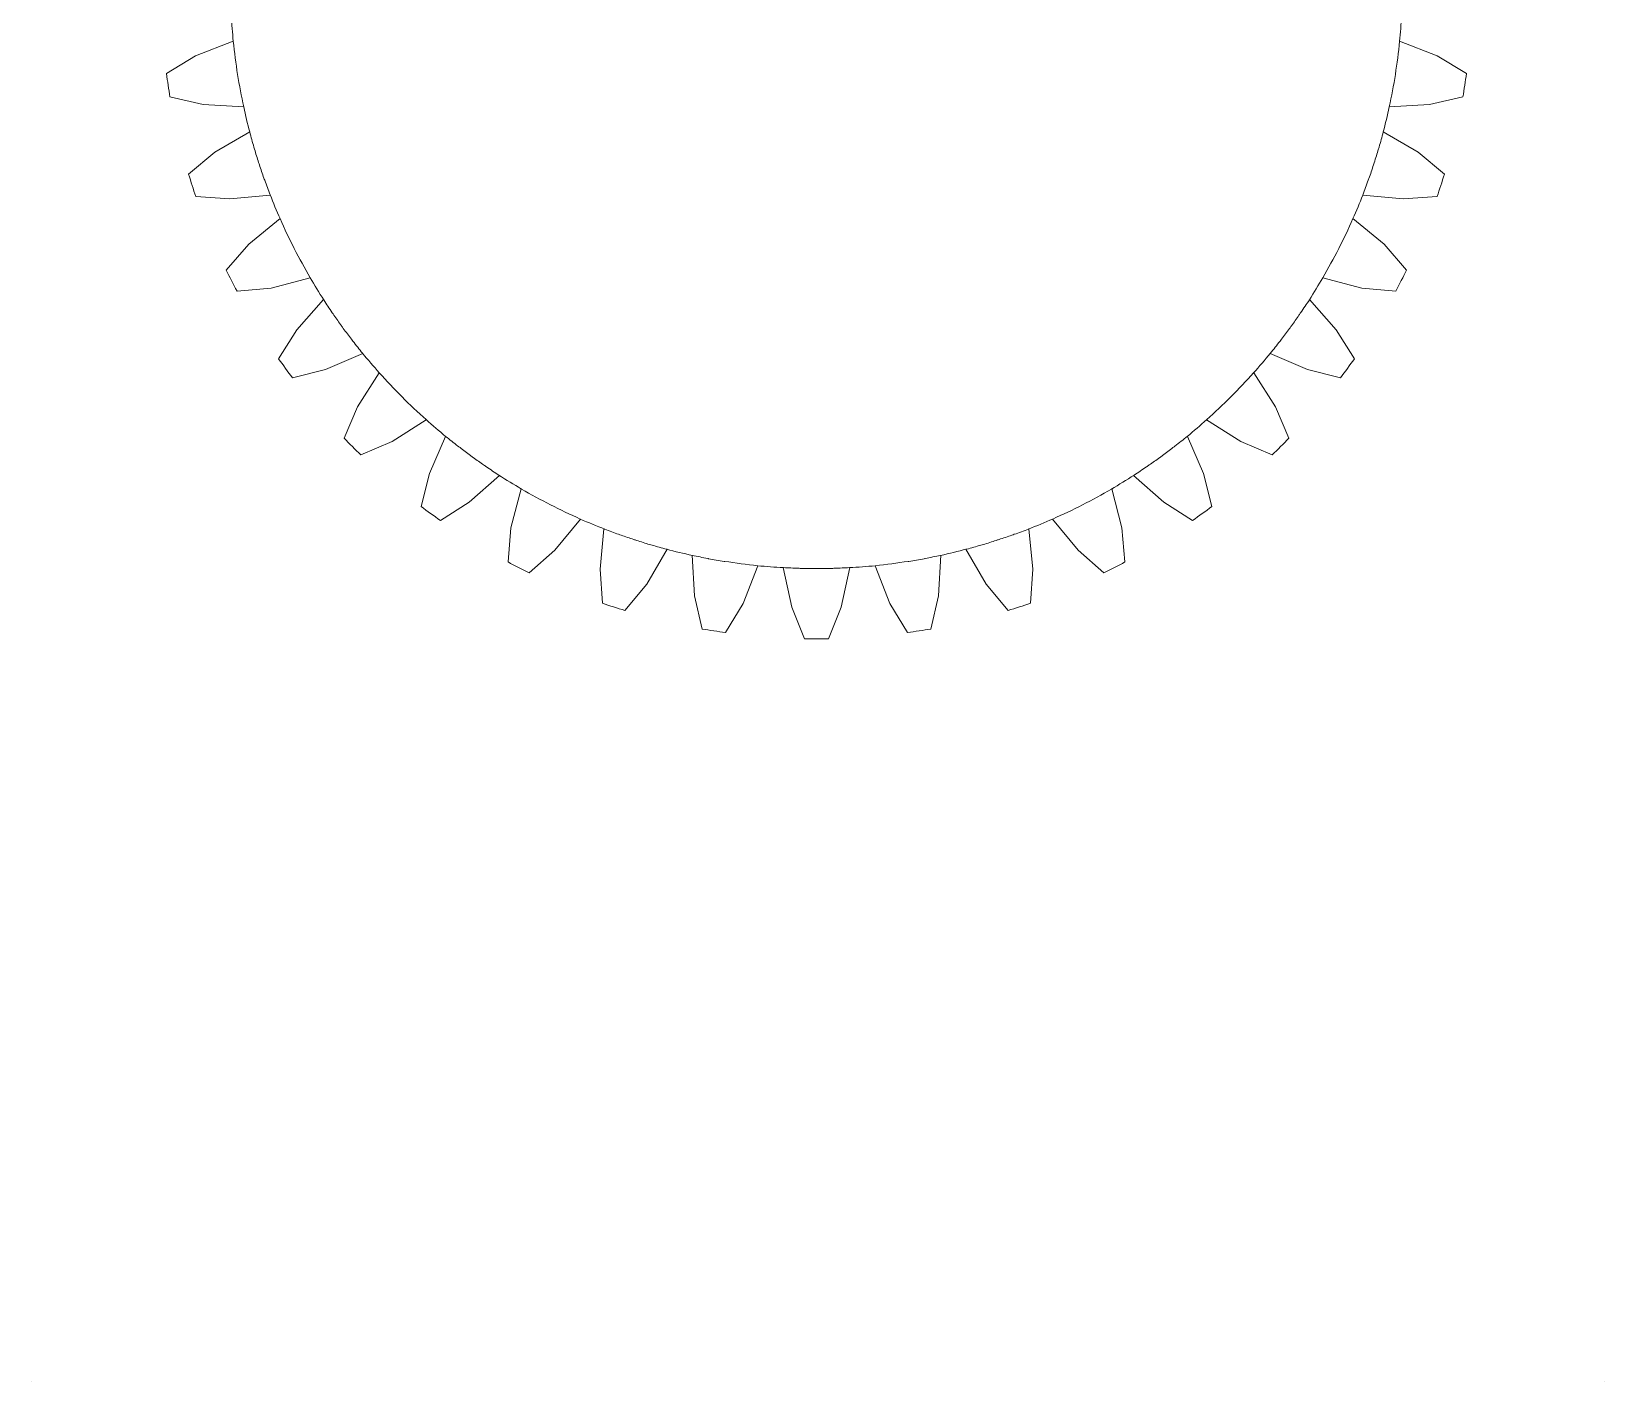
# Model space of a CAD drawing. Header units: inches. Extents: x 48 to 199, y 123 to 297.
# Drawn here: x 98.4 to 199, y 122.9 to 209.3 of the extents above; entities that cross this region are included whole.
import ezdxf

# ---------------------------------------------------------------- set-up
doc = ezdxf.new("R2010")
doc.units = ezdxf.units.IN
doc.header["$MEASUREMENT"] = 0
doc.layers.add('_0-0_', color=7, linetype='Continuous')

# ---------------------------------------------------------------- blocks, each defined once
blk = doc.blocks.new('block 5')
at = {"layer": '_0-0_', "lineweight": 0}
blk.add_lwpolyline([(98.37, 122.91), (98.37, 122.91)], dxfattribs=at)
blk = doc.blocks.new('block 6')
at = {"layer": '_0-0_', "lineweight": 0}
blk.add_lwpolyline([(199.03, 122.91), (199.03, 122.91)], dxfattribs=at)

msp = doc.modelspace()

# ---------------------------------------------------------------- linework, layer by layer
at = {"layer": '_0-0_', "color": 7, "lineweight": 9, "true_color": 0xffffff}
for points, knots in [([(186.08, 211.36), (186.09, 211.72), (186.1, 212.07), (186.1, 212.43), (186.1, 212.78), (186.09, 213.14), (186.08, 213.49), (186.08, 213.5), (186.08, 213.51), (186.08, 213.52), (186.07, 213.87), (186.06, 214.21), (186.04, 214.55), (186.01, 215.1), (185.96, 215.64), (185.91, 216.18), (185.91, 216.18), (185.91, 216.18), (185.91, 216.18), (185.77, 217.61), (185.55, 219.01), (185.25, 220.39), (185.25, 220.39), (185.25, 220.39), (185.25, 220.39), (185.13, 220.92), (185.01, 221.45), (184.87, 221.98), (184.78, 222.31), (184.69, 222.64), (184.59, 222.96), (184.58, 223), (184.57, 223.04), (184.56, 223.08), (184.47, 223.37), (184.38, 223.66), (184.29, 223.95), (184.28, 224), (184.26, 224.05), (184.24, 224.09), (184.15, 224.38), (184.05, 224.67), (183.95, 224.95), (183.94, 224.99), (183.92, 225.03), (183.91, 225.07), (183.8, 225.38), (183.68, 225.69), (183.57, 226), (183.36, 226.51), (183.15, 227.03), (182.93, 227.53), (182.93, 227.53), (182.93, 227.53), (182.93, 227.53), (182.36, 228.83), (181.71, 230.1), (181, 231.31), (180.72, 231.8), (180.43, 232.27), (180.12, 232.74), (179.95, 233.01), (179.77, 233.28), (179.59, 233.55), (179.55, 233.6), (179.51, 233.66), (179.47, 233.72), (179.31, 233.94), (179.16, 234.17), (179, 234.39), (178.95, 234.45), (178.91, 234.5), (178.87, 234.56), (178.7, 234.79), (178.53, 235.02), (178.36, 235.24), (178.33, 235.28), (178.29, 235.33), (178.26, 235.37), (178.06, 235.63), (177.85, 235.89), (177.64, 236.15), (177.29, 236.58), (176.93, 236.99), (176.57, 237.4), (175.62, 238.46), (174.62, 239.46), (173.56, 240.4), (173.56, 240.4), (173.56, 240.4), (173.56, 240.4), (173.16, 240.77), (172.74, 241.13), (172.32, 241.47), (172.06, 241.68), (171.8, 241.89), (171.54, 242.09), (171.5, 242.12), (171.45, 242.16), (171.41, 242.19), (171.19, 242.36), (170.96, 242.53), (170.73, 242.7), (170.68, 242.74), (170.62, 242.78), (170.56, 242.82), (170.34, 242.99), (170.11, 243.14), (169.88, 243.3), (169.83, 243.34), (169.77, 243.38), (169.72, 243.41), (169.45, 243.6), (169.18, 243.78), (168.91, 243.95), (168.44, 244.25), (167.97, 244.55), (167.49, 244.83), (166.27, 245.54), (165.02, 246.18), (163.72, 246.75), (163.21, 246.98), (162.69, 247.19), (162.17, 247.39), (161.87, 247.51), (161.56, 247.62), (161.26, 247.73), (161.2, 247.75), (161.15, 247.77), (161.1, 247.79), (160.83, 247.89), (160.56, 247.98), (160.29, 248.07), (160.22, 248.09), (160.16, 248.11), (160.1, 248.13), (159.83, 248.21), (159.55, 248.3), (159.28, 248.38), (159.22, 248.4), (159.17, 248.41), (159.12, 248.43), (158.81, 248.52), (158.51, 248.6), (158.2, 248.68), (157.65, 248.83), (157.1, 248.96), (156.54, 249.08), (156.2, 249.15), (155.87, 249.22), (155.53, 249.28), (155.53, 249.29), (155.52, 249.29), (155.51, 249.29), (154.48, 249.48), (153.43, 249.63), (152.36, 249.74), (151.82, 249.79), (151.27, 249.84), (150.72, 249.87), (150.4, 249.88), (150.07, 249.9), (149.75, 249.91), (149.72, 249.91), (149.68, 249.91), (149.65, 249.91), (149.35, 249.92), (149.05, 249.92), (148.75, 249.92), (148.7, 249.93), (148.65, 249.93), (148.6, 249.93), (148.55, 249.93), (148.5, 249.93), (148.45, 249.92), (148.15, 249.92), (147.85, 249.92), (147.55, 249.91), (147.51, 249.91), (147.48, 249.91), (147.45, 249.91), (147.12, 249.9), (146.8, 249.88), (146.47, 249.87), (145.92, 249.84), (145.38, 249.79), (144.83, 249.74), (143.77, 249.63), (142.72, 249.48), (141.68, 249.29), (141.68, 249.29), (141.67, 249.29), (141.66, 249.28), (141.33, 249.22), (140.99, 249.15), (140.66, 249.08), (140.1, 248.96), (139.55, 248.83), (139, 248.69), (138.69, 248.6), (138.38, 248.52), (138.08, 248.43), (138.03, 248.41), (137.97, 248.4), (137.92, 248.38), (137.64, 248.3), (137.37, 248.21), (137.09, 248.13), (137.03, 248.11), (136.97, 248.09), (136.91, 248.07), (136.64, 247.98), (136.36, 247.88), (136.09, 247.79), (136.04, 247.77), (135.99, 247.75), (135.94, 247.74), (135.63, 247.63), (135.33, 247.51), (135.02, 247.39), (134.5, 247.19), (133.99, 246.98), (133.48, 246.75), (132.18, 246.18), (130.92, 245.53), (129.7, 244.82), (129.23, 244.55), (128.76, 244.26), (128.3, 243.96), (128.02, 243.78), (127.75, 243.6), (127.47, 243.41), (127.42, 243.38), (127.37, 243.34), (127.31, 243.3), (127.09, 243.15), (126.86, 242.99), (126.64, 242.82), (126.58, 242.78), (126.52, 242.74), (126.46, 242.7), (126.24, 242.53), (126.01, 242.36), (125.79, 242.19), (125.74, 242.16), (125.7, 242.12), (125.65, 242.09), (125.39, 241.89), (125.14, 241.68), (124.88, 241.47), (124.45, 241.12), (124.03, 240.76), (123.62, 240.4), (122.57, 239.45), (121.57, 238.46), (120.63, 237.4), (120.26, 236.99), (119.9, 236.57), (119.54, 236.13), (119.34, 235.88), (119.14, 235.63), (118.94, 235.38), (118.9, 235.33), (118.87, 235.28), (118.83, 235.23), (118.66, 235.01), (118.49, 234.79), (118.33, 234.56), (118.29, 234.51), (118.24, 234.45), (118.2, 234.39), (118.04, 234.16), (117.88, 233.94), (117.72, 233.71), (117.68, 233.66), (117.65, 233.6), (117.61, 233.55), (117.42, 233.27), (117.24, 233), (117.06, 232.71), (117.06, 232.71), (117.06, 232.71), (117.06, 232.71), (116.76, 232.26), (116.48, 231.79), (116.2, 231.32), (115.49, 230.1), (114.84, 228.84), (114.27, 227.53), (114.27, 227.53), (114.27, 227.53), (114.27, 227.53), (114.05, 227.03), (113.84, 226.53), (113.64, 226.02), (113.52, 225.71), (113.4, 225.39), (113.29, 225.07), (113.27, 225.03), (113.26, 224.99), (113.24, 224.95), (113.14, 224.67), (113.05, 224.38), (112.95, 224.1), (112.94, 224.05), (112.92, 224), (112.9, 223.95), (112.81, 223.66), (112.72, 223.37), (112.64, 223.08), (112.62, 223.04), (112.61, 223), (112.6, 222.96), (112.51, 222.64), (112.41, 222.31), (112.33, 221.98), (112.19, 221.45), (112.06, 220.92), (111.95, 220.39), (111.95, 220.39), (111.95, 220.39), (111.95, 220.39), (111.65, 219.01), (111.43, 217.61), (111.28, 216.18), (111.23, 215.64), (111.19, 215.1), (111.16, 214.56), (111.16, 214.56), (111.16, 214.56), (111.16, 214.56), (111.14, 214.21), (111.13, 213.87), (111.12, 213.53), (111.11, 213.51), (111.11, 213.5), (111.11, 213.49), (111.1, 213.14), (111.1, 212.78), (111.1, 212.43), (111.1, 212.07), (111.1, 211.72), (111.11, 211.37), (111.11, 211.35), (111.11, 211.34), (111.12, 211.33), (111.13, 210.98), (111.14, 210.64), (111.16, 210.3), (111.16, 210.3), (111.16, 210.3), (111.16, 210.3), (111.19, 209.75), (111.23, 209.21), (111.28, 208.67), (111.43, 207.24), (111.65, 205.84), (111.95, 204.47), (111.95, 204.47), (111.95, 204.47), (111.95, 204.47), (112.06, 203.93), (112.19, 203.4), (112.33, 202.87), (112.42, 202.54), (112.51, 202.22), (112.6, 201.89), (112.61, 201.85), (112.62, 201.81), (112.64, 201.77), (112.72, 201.48), (112.81, 201.19), (112.9, 200.91), (112.92, 200.86), (112.94, 200.81), (112.95, 200.76), (113.05, 200.47), (113.14, 200.19), (113.24, 199.91), (113.26, 199.86), (113.27, 199.82), (113.29, 199.78), (113.4, 199.46), (113.52, 199.15), (113.64, 198.84), (113.84, 198.33), (114.05, 197.82), (114.27, 197.32), (114.84, 196.02), (115.49, 194.76), (116.2, 193.54), (116.48, 193.06), (116.77, 192.59), (117.07, 192.12), (117.24, 191.85), (117.43, 191.57), (117.61, 191.3), (117.65, 191.25), (117.68, 191.2), (117.72, 191.15), (117.88, 190.92), (118.04, 190.69), (118.2, 190.46), (118.24, 190.41), (118.28, 190.35), (118.32, 190.3), (118.49, 190.07), (118.67, 189.84), (118.84, 189.61), (118.87, 189.57), (118.9, 189.53), (118.93, 189.49), (119.14, 189.22), (119.34, 188.96), (119.55, 188.71), (119.9, 188.28), (120.26, 187.87), (120.62, 187.46), (120.62, 187.46), (120.62, 187.46), (120.62, 187.46), (121.56, 186.4), (122.57, 185.4), (123.62, 184.46), (124.03, 184.09), (124.45, 183.73), (124.87, 183.39), (125.13, 183.18), (125.39, 182.97), (125.65, 182.77), (125.7, 182.73), (125.74, 182.7), (125.79, 182.67), (126.01, 182.49), (126.23, 182.33), (126.46, 182.16), (126.52, 182.12), (126.58, 182.07), (126.64, 182.03), (126.86, 181.87), (127.08, 181.71), (127.3, 181.56), (127.36, 181.52), (127.42, 181.48), (127.48, 181.44), (127.74, 181.26), (128.01, 181.08), (128.27, 180.91), (128.75, 180.6), (129.23, 180.31), (129.72, 180.02), (130.93, 179.32), (132.19, 178.67), (133.48, 178.1), (134, 177.87), (134.53, 177.65), (135.06, 177.45), (135.35, 177.33), (135.64, 177.23), (135.94, 177.12), (135.99, 177.1), (136.05, 177.08), (136.1, 177.06), (136.37, 176.97), (136.64, 176.88), (136.91, 176.79), (136.97, 176.77), (137.03, 176.75), (137.09, 176.73), (137.37, 176.64), (137.64, 176.55), (137.92, 176.47), (137.97, 176.46), (138.02, 176.44), (138.08, 176.43), (138.38, 176.34), (138.69, 176.25), (139.01, 176.17), (139.55, 176.02), (140.1, 175.89), (140.66, 175.77), (140.98, 175.7), (141.31, 175.64), (141.65, 175.57), (141.66, 175.57), (141.68, 175.57), (141.69, 175.56), (142.02, 175.5), (142.35, 175.45), (142.69, 175.39), (142.7, 175.39), (142.72, 175.39), (142.73, 175.39), (143.43, 175.28), (144.13, 175.19), (144.83, 175.11), (145.38, 175.06), (145.93, 175.02), (146.49, 174.99), (146.8, 174.97), (147.12, 174.96), (147.43, 174.95), (147.47, 174.95), (147.51, 174.94), (147.55, 174.94), (147.85, 174.93), (148.15, 174.93), (148.45, 174.93), (148.5, 174.93), (148.55, 174.93), (148.6, 174.93), (148.65, 174.93), (148.7, 174.93), (148.75, 174.93), (149.05, 174.93), (149.35, 174.93), (149.65, 174.94), (149.69, 174.94), (149.72, 174.95), (149.76, 174.95), (150.08, 174.96), (150.39, 174.97), (150.71, 174.99), (151.26, 175.02), (151.81, 175.06), (152.36, 175.11), (153.07, 175.19), (153.77, 175.28), (154.46, 175.39), (154.48, 175.39), (154.49, 175.39), (154.51, 175.39), (154.84, 175.45), (155.17, 175.5), (155.5, 175.56), (155.52, 175.57), (155.53, 175.57), (155.55, 175.57), (155.88, 175.64), (156.21, 175.7), (156.54, 175.77), (157.1, 175.89), (157.65, 176.03), (158.2, 176.17), (158.51, 176.25), (158.81, 176.34), (159.12, 176.43), (159.17, 176.44), (159.22, 176.46), (159.28, 176.47), (159.55, 176.55), (159.83, 176.64), (160.1, 176.73), (160.16, 176.75), (160.22, 176.77), (160.28, 176.79), (160.56, 176.88), (160.83, 176.97), (161.1, 177.07), (161.15, 177.08), (161.2, 177.1), (161.25, 177.12), (161.56, 177.23), (161.87, 177.34), (162.17, 177.46), (162.69, 177.66), (163.21, 177.88), (163.72, 178.1), (165.01, 178.67), (166.26, 179.31), (167.47, 180.02), (167.96, 180.3), (168.44, 180.6), (168.92, 180.91), (169.19, 181.08), (169.45, 181.26), (169.72, 181.44), (169.77, 181.48), (169.83, 181.52), (169.89, 181.56), (170.12, 181.71), (170.34, 181.87), (170.56, 182.03), (170.62, 182.07), (170.68, 182.11), (170.73, 182.16), (170.96, 182.33), (171.19, 182.49), (171.41, 182.67), (171.46, 182.7), (171.5, 182.73), (171.54, 182.77), (171.8, 182.97), (172.07, 183.18), (172.32, 183.39), (172.75, 183.73), (173.16, 184.09), (173.57, 184.46), (174.63, 185.4), (175.63, 186.4), (176.57, 187.46), (176.93, 187.86), (177.29, 188.28), (177.64, 188.7), (177.64, 188.7), (177.64, 188.7), (177.64, 188.7), (177.85, 188.96), (178.06, 189.22), (178.26, 189.49), (178.29, 189.53), (178.32, 189.57), (178.35, 189.61), (178.53, 189.83), (178.7, 190.06), (178.87, 190.3), (178.91, 190.35), (178.95, 190.41), (178.99, 190.46), (179.16, 190.69), (179.32, 190.92), (179.47, 191.14), (179.51, 191.2), (179.55, 191.25), (179.58, 191.3), (179.77, 191.58), (179.96, 191.85), (180.14, 192.13), (180.43, 192.6), (180.72, 193.07), (181, 193.54), (181.71, 194.76), (182.35, 196.02), (182.93, 197.32), (183.15, 197.82), (183.36, 198.32), (183.56, 198.83), (183.56, 198.83), (183.56, 198.83), (183.56, 198.83), (183.68, 199.15), (183.8, 199.47), (183.91, 199.79), (183.92, 199.82), (183.94, 199.86), (183.95, 199.89), (184.05, 200.18), (184.15, 200.47), (184.24, 200.76), (184.26, 200.81), (184.28, 200.85), (184.29, 200.9), (184.38, 201.19), (184.47, 201.48), (184.56, 201.78), (184.57, 201.81), (184.58, 201.85), (184.6, 201.89), (184.69, 202.22), (184.78, 202.54), (184.87, 202.87), (185.01, 203.4), (185.13, 203.93), (185.25, 204.47), (185.25, 204.47), (185.25, 204.47), (185.25, 204.47), (185.55, 205.84), (185.77, 207.25), (185.91, 208.67), (185.91, 208.67), (185.91, 208.67), (185.91, 208.67), (185.96, 209.21), (186.01, 209.76), (186.04, 210.3), (186.06, 210.64), (186.07, 210.99), (186.08, 211.33), (186.08, 211.34), (186.08, 211.35), (186.08, 211.36)], [0, 0, 0, 0, 1, 1, 1, 2, 2, 2, 3, 3, 3, 4, 4, 4, 5, 5, 5, 6, 6, 6, 7, 7, 7, 8, 8, 8, 9, 9, 9, 10, 10, 10, 11, 11, 11, 12, 12, 12, 13, 13, 13, 14, 14, 14, 15, 15, 15, 16, 16, 16, 17, 17, 17, 18, 18, 18, 19, 19, 19, 20, 20, 20, 21, 21, 21, 22, 22, 22, 23, 23, 23, 24, 24, 24, 25, 25, 25, 26, 26, 26, 27, 27, 27, 28, 28, 28, 29, 29, 29, 30, 30, 30, 31, 31, 31, 32, 32, 32, 33, 33, 33, 34, 34, 34, 35, 35, 35, 36, 36, 36, 37, 37, 37, 38, 38, 38, 39, 39, 39, 40, 40, 40, 41, 41, 41, 42, 42, 42, 43, 43, 43, 44, 44, 44, 45, 45, 45, 46, 46, 46, 47, 47, 47, 48, 48, 48, 49, 49, 49, 50, 50, 50, 51, 51, 51, 52, 52, 52, 53, 53, 53, 54, 54, 54, 55, 55, 55, 56, 56, 56, 57, 57, 57, 58, 58, 58, 59, 59, 59, 60, 60, 60, 61, 61, 61, 62, 62, 62, 63, 63, 63, 64, 64, 64, 65, 65, 65, 66, 66, 66, 67, 67, 67, 68, 68, 68, 69, 69, 69, 70, 70, 70, 71, 71, 71, 72, 72, 72, 73, 73, 73, 74, 74, 74, 75, 75, 75, 76, 76, 76, 77, 77, 77, 78, 78, 78, 79, 79, 79, 80, 80, 80, 81, 81, 81, 82, 82, 82, 83, 83, 83, 84, 84, 84, 85, 85, 85, 86, 86, 86, 87, 87, 87, 88, 88, 88, 89, 89, 89, 90, 90, 90, 91, 91, 91, 92, 92, 92, 93, 93, 93, 94, 94, 94, 95, 95, 95, 96, 96, 96, 97, 97, 97, 98, 98, 98, 99, 99, 99, 100, 100, 100, 101, 101, 101, 102, 102, 102, 103, 103, 103, 104, 104, 104, 105, 105, 105, 106, 106, 106, 107, 107, 107, 108, 108, 108, 109, 109, 109, 110, 110, 110, 111, 111, 111, 112, 112, 112, 113, 113, 113, 114, 114, 114, 115, 115, 115, 116, 116, 116, 117, 117, 117, 118, 118, 118, 119, 119, 119, 120, 120, 120, 121, 121, 121, 122, 122, 122, 123, 123, 123, 124, 124, 124, 125, 125, 125, 126, 126, 126, 127, 127, 127, 128, 128, 128, 129, 129, 129, 130, 130, 130, 131, 131, 131, 132, 132, 132, 133, 133, 133, 134, 134, 134, 135, 135, 135, 136, 136, 136, 137, 137, 137, 138, 138, 138, 139, 139, 139, 140, 140, 140, 141, 141, 141, 142, 142, 142, 143, 143, 143, 144, 144, 144, 145, 145, 145, 146, 146, 146, 147, 147, 147, 148, 148, 148, 149, 149, 149, 150, 150, 150, 151, 151, 151, 152, 152, 152, 153, 153, 153, 154, 154, 154, 155, 155, 155, 156, 156, 156, 157, 157, 157, 158, 158, 158, 159, 159, 159, 160, 160, 160, 161, 161, 161, 162, 162, 162, 163, 163, 163, 164, 164, 164, 165, 165, 165, 166, 166, 166, 167, 167, 167, 168, 168, 168, 169, 169, 169, 170, 170, 170, 171, 171, 171, 172, 172, 172, 173, 173, 173, 174, 174, 174, 175, 175, 175, 176, 176, 176, 177, 177, 177, 178, 178, 178, 179, 179, 179, 180, 180, 180, 181, 181, 181, 182, 182, 182, 183, 183, 183, 184, 184, 184, 185, 185, 185, 186, 186, 186, 187, 187, 187, 188, 188, 188, 189, 189, 189, 190, 190, 190, 191, 191, 191, 192, 192, 192, 193, 193, 193, 194, 194, 194, 195, 195, 195, 196, 196, 196, 197, 197, 197, 198, 198, 198, 199, 199, 199, 200, 200, 200, 201, 201, 201, 202, 202, 202, 203, 203, 203, 204, 204, 204, 205, 205, 205, 206, 206, 206, 207, 207, 207, 208, 208, 208, 209, 209, 209, 210, 210, 210, 211, 211, 211, 212, 212, 212, 213, 213, 213, 214, 214, 214, 215, 215, 215, 216, 216, 216, 217, 217, 217, 218, 218, 218, 219, 219, 219, 220, 220, 220, 221, 221, 221, 222, 222, 222, 223, 223, 223, 224, 224, 224, 225, 225, 225, 226, 226, 226, 227, 227, 227, 227]), ([(111.28, 208.67), (111.28, 208.67), (108.87, 207.73), (108.87, 207.73), (108.87, 207.73), (107, 206.61), (107, 206.61), (107.07, 206.11), (107.15, 205.6), (107.23, 205.11), (107.23, 205.11), (109.36, 204.62), (109.36, 204.62), (109.36, 204.62), (111.95, 204.47), (111.95, 204.47), (111.65, 205.84), (111.43, 207.24), (111.28, 208.67), (111.28, 208.67), (111.28, 208.67), (111.28, 208.67)], [0, 0, 0, 0, 1, 1, 1, 2, 2, 2, 3, 3, 3, 4, 4, 4, 5, 5, 5, 6, 6, 6, 7, 7, 7, 7]), ([(111.28, 208.67), (111.43, 207.24), (111.65, 205.84), (111.95, 204.47), (111.95, 204.47), (111.95, 204.47), (111.95, 204.47), (111.65, 205.84), (111.43, 207.24), (111.28, 208.67)], [0, 0, 0, 0, 1, 1, 1, 2, 2, 2, 3, 3, 3, 3]), ([(187.83, 204.62), (187.83, 204.62), (189.96, 205.11), (189.96, 205.11), (190.05, 205.6), (190.12, 206.11), (190.19, 206.61), (190.19, 206.61), (188.32, 207.73), (188.32, 207.73), (188.32, 207.73), (185.91, 208.67), (185.91, 208.67), (185.77, 207.25), (185.55, 205.84), (185.25, 204.47), (185.25, 204.47), (187.83, 204.62), (187.83, 204.62)], [0, 0, 0, 0, 1, 1, 1, 2, 2, 2, 3, 3, 3, 4, 4, 4, 5, 5, 5, 6, 6, 6, 6]), ([(185.25, 204.47), (185.25, 204.47), (185.25, 204.47), (185.25, 204.47), (185.55, 205.84), (185.77, 207.25), (185.91, 208.67), (185.91, 208.67), (185.91, 208.67), (185.91, 208.67), (185.77, 207.25), (185.55, 205.84), (185.25, 204.47)], [0, 0, 0, 0, 1, 1, 1, 2, 2, 2, 3, 3, 3, 4, 4, 4, 4]), ([(113.24, 199.91), (113.14, 200.19), (113.05, 200.47), (112.95, 200.76), (112.94, 200.81), (112.92, 200.86), (112.9, 200.91), (112.81, 201.19), (112.72, 201.48), (112.64, 201.77), (112.62, 201.81), (112.61, 201.85), (112.6, 201.89), (112.51, 202.22), (112.42, 202.54), (112.33, 202.87), (112.33, 202.87), (112.33, 202.87), (112.33, 202.88), (112.33, 202.88), (110.1, 201.57), (110.1, 201.57), (110.1, 201.57), (108.42, 200.17), (108.42, 200.17), (108.57, 199.68), (108.72, 199.2), (108.89, 198.73), (108.89, 198.73), (111.07, 198.58), (111.07, 198.58), (111.07, 198.58), (113.64, 198.83), (113.64, 198.83), (113.64, 198.83), (113.64, 198.84), (113.64, 198.84), (113.52, 199.15), (113.4, 199.46), (113.29, 199.78), (113.27, 199.82), (113.26, 199.86), (113.24, 199.91)], [0, 0, 0, 0, 1, 1, 1, 2, 2, 2, 3, 3, 3, 4, 4, 4, 5, 5, 5, 6, 6, 6, 7, 7, 7, 8, 8, 8, 9, 9, 9, 10, 10, 10, 11, 11, 11, 12, 12, 12, 13, 13, 13, 14, 14, 14, 14]), ([(112.33, 202.87), (112.42, 202.54), (112.51, 202.22), (112.6, 201.89), (112.51, 202.22), (112.42, 202.54), (112.33, 202.87)], [0, 0, 0, 0, 1, 1, 1, 2, 2, 2, 2]), ([(184.56, 201.78), (184.47, 201.48), (184.38, 201.19), (184.29, 200.9), (184.28, 200.85), (184.26, 200.81), (184.24, 200.76), (184.15, 200.47), (184.05, 200.18), (183.95, 199.89), (183.94, 199.86), (183.92, 199.82), (183.91, 199.79), (183.8, 199.47), (183.68, 199.15), (183.56, 198.83), (183.56, 198.83), (186.13, 198.58), (186.13, 198.58), (186.13, 198.58), (188.31, 198.73), (188.31, 198.73), (188.47, 199.2), (188.63, 199.68), (188.78, 200.17), (188.78, 200.17), (187.1, 201.57), (187.1, 201.57), (187.1, 201.57), (184.87, 202.88), (184.87, 202.88), (184.87, 202.87), (184.87, 202.87), (184.87, 202.87), (184.78, 202.54), (184.69, 202.22), (184.6, 201.89), (184.58, 201.85), (184.57, 201.81), (184.56, 201.78)], [0, 0, 0, 0, 1, 1, 1, 2, 2, 2, 3, 3, 3, 4, 4, 4, 5, 5, 5, 6, 6, 6, 7, 7, 7, 8, 8, 8, 9, 9, 9, 10, 10, 10, 11, 11, 11, 12, 12, 12, 13, 13, 13, 13]), ([(184.87, 202.87), (184.78, 202.54), (184.69, 202.22), (184.6, 201.89), (184.69, 202.22), (184.78, 202.54), (184.87, 202.87)], [0, 0, 0, 0, 1, 1, 1, 2, 2, 2, 2]), ([(112.64, 201.77), (112.72, 201.48), (112.81, 201.19), (112.9, 200.91), (112.81, 201.19), (112.72, 201.48), (112.64, 201.77)], [0, 0, 0, 0, 1, 1, 1, 2, 2, 2, 2]), ([(184.29, 200.9), (184.38, 201.19), (184.47, 201.48), (184.56, 201.78), (184.47, 201.48), (184.38, 201.19), (184.29, 200.9)], [0, 0, 0, 0, 1, 1, 1, 2, 2, 2, 2]), ([(112.95, 200.76), (113.05, 200.47), (113.14, 200.19), (113.24, 199.91), (113.14, 200.19), (113.05, 200.47), (112.95, 200.76)], [0, 0, 0, 0, 1, 1, 1, 2, 2, 2, 2]), ([(183.95, 199.89), (184.05, 200.18), (184.15, 200.47), (184.24, 200.76), (184.15, 200.47), (184.05, 200.18), (183.95, 199.89)], [0, 0, 0, 0, 1, 1, 1, 2, 2, 2, 2]), ([(113.64, 198.84), (113.52, 199.15), (113.4, 199.46), (113.29, 199.78), (113.4, 199.46), (113.52, 199.15), (113.64, 198.84)], [0, 0, 0, 0, 1, 1, 1, 2, 2, 2, 2]), ([(183.56, 198.83), (183.56, 198.83), (183.56, 198.83), (183.56, 198.83), (183.68, 199.15), (183.8, 199.47), (183.91, 199.79), (183.8, 199.47), (183.68, 199.15), (183.56, 198.83)], [0, 0, 0, 0, 1, 1, 1, 2, 2, 2, 3, 3, 3, 3]), ([(114.27, 197.32), (114.27, 197.32), (112.27, 195.68), (112.27, 195.68), (112.27, 195.68), (110.83, 194.03), (110.83, 194.03), (111.05, 193.58), (111.28, 193.13), (111.52, 192.68), (111.52, 192.68), (113.7, 192.88), (113.7, 192.88), (113.7, 192.88), (116.2, 193.53), (116.2, 193.53), (116.2, 193.53), (116.2, 193.54), (116.2, 193.54), (115.49, 194.76), (114.84, 196.02), (114.27, 197.32), (114.27, 197.32), (114.27, 197.32), (114.27, 197.32)], [0, 0, 0, 0, 1, 1, 1, 2, 2, 2, 3, 3, 3, 4, 4, 4, 5, 5, 5, 6, 6, 6, 7, 7, 7, 8, 8, 8, 8]), ([(116.2, 193.54), (115.49, 194.76), (114.84, 196.02), (114.27, 197.32), (114.84, 196.02), (115.49, 194.76), (116.2, 193.54)], [0, 0, 0, 0, 1, 1, 1, 2, 2, 2, 2]), ([(180.99, 193.53), (180.99, 193.53), (183.5, 192.88), (183.5, 192.88), (183.5, 192.88), (185.67, 192.68), (185.67, 192.68), (185.91, 193.13), (186.14, 193.58), (186.36, 194.03), (186.36, 194.03), (184.93, 195.68), (184.93, 195.68), (184.93, 195.68), (182.93, 197.32), (182.93, 197.32), (182.93, 197.32), (182.93, 197.32), (182.93, 197.32), (182.36, 196.02), (181.71, 194.76), (181, 193.54), (181, 193.54), (181, 193.54), (180.99, 193.53)], [0, 0, 0, 0, 1, 1, 1, 2, 2, 2, 3, 3, 3, 4, 4, 4, 5, 5, 5, 6, 6, 6, 7, 7, 7, 8, 8, 8, 8]), ([(182.93, 197.32), (182.35, 196.02), (181.71, 194.76), (181, 193.54), (181.71, 194.76), (182.36, 196.02), (182.93, 197.32)], [0, 0, 0, 0, 1, 1, 1, 2, 2, 2, 2]), ([(118.84, 189.61), (118.67, 189.84), (118.49, 190.07), (118.32, 190.3), (118.28, 190.35), (118.24, 190.41), (118.2, 190.46), (118.04, 190.69), (117.88, 190.92), (117.72, 191.15), (117.68, 191.2), (117.65, 191.25), (117.61, 191.3), (117.43, 191.57), (117.24, 191.85), (117.07, 192.12), (117.06, 192.13), (117.06, 192.13), (117.06, 192.14), (117.06, 192.14), (115.34, 190.2), (115.34, 190.2), (115.34, 190.2), (114.18, 188.36), (114.18, 188.36), (114.47, 187.94), (114.77, 187.53), (115.07, 187.13), (115.07, 187.13), (117.18, 187.66), (117.18, 187.66), (117.18, 187.66), (119.56, 188.7), (119.56, 188.7), (119.56, 188.7), (119.56, 188.71), (119.55, 188.71), (119.34, 188.96), (119.14, 189.22), (118.93, 189.49), (118.9, 189.53), (118.87, 189.57), (118.84, 189.61)], [0, 0, 0, 0, 1, 1, 1, 2, 2, 2, 3, 3, 3, 4, 4, 4, 5, 5, 5, 6, 6, 6, 7, 7, 7, 8, 8, 8, 9, 9, 9, 10, 10, 10, 11, 11, 11, 12, 12, 12, 13, 13, 13, 14, 14, 14, 14]), ([(117.07, 192.12), (117.24, 191.85), (117.43, 191.57), (117.61, 191.3), (117.43, 191.57), (117.24, 191.85), (117.07, 192.12)], [0, 0, 0, 0, 1, 1, 1, 2, 2, 2, 2]), ([(179.47, 191.14), (179.32, 190.92), (179.16, 190.69), (178.99, 190.46), (178.95, 190.41), (178.91, 190.35), (178.87, 190.3), (178.7, 190.06), (178.53, 189.83), (178.35, 189.61), (178.32, 189.57), (178.29, 189.53), (178.26, 189.49), (178.06, 189.22), (177.85, 188.96), (177.64, 188.7), (177.64, 188.7), (180.01, 187.66), (180.01, 187.66), (180.01, 187.66), (182.12, 187.13), (182.12, 187.13), (182.43, 187.53), (182.73, 187.94), (183.02, 188.36), (183.02, 188.36), (181.86, 190.2), (181.86, 190.2), (181.86, 190.2), (180.14, 192.14), (180.14, 192.14), (180.14, 192.14), (180.14, 192.14), (180.14, 192.13), (179.96, 191.85), (179.77, 191.58), (179.58, 191.3), (179.55, 191.25), (179.51, 191.2), (179.47, 191.14)], [0, 0, 0, 0, 1, 1, 1, 2, 2, 2, 3, 3, 3, 4, 4, 4, 5, 5, 5, 6, 6, 6, 7, 7, 7, 8, 8, 8, 9, 9, 9, 10, 10, 10, 11, 11, 11, 12, 12, 12, 13, 13, 13, 13]), ([(180.14, 192.13), (179.96, 191.85), (179.77, 191.58), (179.58, 191.3), (179.77, 191.58), (179.96, 191.85), (180.14, 192.13)], [0, 0, 0, 0, 1, 1, 1, 2, 2, 2, 2]), ([(117.72, 191.15), (117.88, 190.92), (118.04, 190.69), (118.2, 190.46), (118.04, 190.69), (117.88, 190.92), (117.72, 191.15)], [0, 0, 0, 0, 1, 1, 1, 2, 2, 2, 2]), ([(118.32, 190.3), (118.49, 190.07), (118.67, 189.84), (118.84, 189.61), (118.67, 189.84), (118.49, 190.07), (118.32, 190.3)], [0, 0, 0, 0, 1, 1, 1, 2, 2, 2, 2]), ([(178.35, 189.61), (178.53, 189.83), (178.7, 190.06), (178.87, 190.3), (178.7, 190.06), (178.53, 189.83), (178.35, 189.61)], [0, 0, 0, 0, 1, 1, 1, 2, 2, 2, 2]), ([(178.99, 190.46), (179.16, 190.69), (179.32, 190.92), (179.47, 191.14), (179.32, 190.92), (179.16, 190.69), (178.99, 190.46)], [0, 0, 0, 0, 1, 1, 1, 2, 2, 2, 2]), ([(119.55, 188.71), (119.34, 188.96), (119.14, 189.22), (118.93, 189.49), (119.14, 189.22), (119.34, 188.96), (119.55, 188.71)], [0, 0, 0, 0, 1, 1, 1, 2, 2, 2, 2]), ([(177.64, 188.7), (177.64, 188.7), (177.64, 188.7), (177.64, 188.7), (177.85, 188.96), (178.06, 189.22), (178.26, 189.49), (178.06, 189.22), (177.85, 188.96), (177.64, 188.7)], [0, 0, 0, 0, 1, 1, 1, 2, 2, 2, 3, 3, 3, 3]), ([(120.62, 187.46), (120.62, 187.46), (119.22, 185.27), (119.22, 185.27), (119.22, 185.27), (118.37, 183.27), (118.37, 183.27), (118.72, 182.91), (119.08, 182.55), (119.44, 182.2), (119.44, 182.2), (121.44, 183.05), (121.44, 183.05), (121.44, 183.05), (123.63, 184.45), (123.63, 184.45), (123.63, 184.45), (123.63, 184.45), (123.62, 184.46), (122.57, 185.4), (121.56, 186.4), (120.62, 187.46)], [0, 0, 0, 0, 1, 1, 1, 2, 2, 2, 3, 3, 3, 4, 4, 4, 5, 5, 5, 6, 6, 6, 7, 7, 7, 7]), ([(120.62, 187.46), (120.62, 187.46), (120.62, 187.46), (120.62, 187.46), (121.56, 186.4), (122.57, 185.4), (123.62, 184.46), (122.57, 185.4), (121.56, 186.4), (120.62, 187.46)], [0, 0, 0, 0, 1, 1, 1, 2, 2, 2, 3, 3, 3, 3]), ([(173.57, 184.46), (173.57, 184.45), (173.57, 184.45), (173.56, 184.45), (173.56, 184.45), (175.75, 183.05), (175.75, 183.05), (175.75, 183.05), (177.75, 182.2), (177.75, 182.2), (178.12, 182.55), (178.48, 182.91), (178.83, 183.27), (178.83, 183.27), (177.97, 185.27), (177.97, 185.27), (177.97, 185.27), (176.58, 187.46), (176.58, 187.46), (176.57, 187.46), (176.57, 187.46), (176.57, 187.46), (175.63, 186.4), (174.63, 185.4), (173.57, 184.46)], [0, 0, 0, 0, 1, 1, 1, 2, 2, 2, 3, 3, 3, 4, 4, 4, 5, 5, 5, 6, 6, 6, 7, 7, 7, 8, 8, 8, 8]), ([(173.57, 184.46), (174.63, 185.4), (175.63, 186.4), (176.57, 187.46), (175.63, 186.4), (174.63, 185.4), (173.57, 184.46)], [0, 0, 0, 0, 1, 1, 1, 2, 2, 2, 2]), ([(127.3, 181.56), (127.08, 181.71), (126.86, 181.87), (126.64, 182.03), (126.58, 182.07), (126.52, 182.12), (126.46, 182.16), (126.23, 182.33), (126.01, 182.49), (125.79, 182.67), (125.74, 182.7), (125.7, 182.73), (125.65, 182.77), (125.39, 182.97), (125.13, 183.18), (124.87, 183.39), (124.87, 183.39), (124.87, 183.39), (124.87, 183.39), (124.87, 183.39), (123.83, 181.01), (123.83, 181.01), (123.83, 181.01), (123.3, 178.9), (123.3, 178.9), (123.7, 178.6), (124.11, 178.3), (124.53, 178.01), (124.53, 178.01), (126.37, 179.17), (126.37, 179.17), (126.37, 179.17), (128.31, 180.88), (128.31, 180.88), (128.3, 180.89), (128.29, 180.9), (128.27, 180.91), (128.01, 181.08), (127.74, 181.26), (127.48, 181.44), (127.42, 181.48), (127.36, 181.52), (127.3, 181.56)], [0, 0, 0, 0, 1, 1, 1, 2, 2, 2, 3, 3, 3, 4, 4, 4, 5, 5, 5, 6, 6, 6, 7, 7, 7, 8, 8, 8, 9, 9, 9, 10, 10, 10, 11, 11, 11, 12, 12, 12, 13, 13, 13, 14, 14, 14, 14]), ([(124.87, 183.39), (125.13, 183.18), (125.39, 182.97), (125.65, 182.77), (125.39, 182.97), (125.13, 183.18), (124.87, 183.39)], [0, 0, 0, 0, 1, 1, 1, 2, 2, 2, 2]), ([(171.41, 182.67), (171.19, 182.49), (170.96, 182.33), (170.73, 182.16), (170.68, 182.11), (170.62, 182.07), (170.56, 182.03), (170.34, 181.87), (170.12, 181.71), (169.89, 181.56), (169.83, 181.52), (169.77, 181.48), (169.72, 181.44), (169.45, 181.26), (169.19, 181.08), (168.92, 180.91), (168.91, 180.9), (168.9, 180.89), (168.89, 180.88), (168.89, 180.88), (170.82, 179.17), (170.82, 179.17), (170.82, 179.17), (172.67, 178.01), (172.67, 178.01), (173.08, 178.3), (173.49, 178.6), (173.9, 178.9), (173.9, 178.9), (173.36, 181.01), (173.36, 181.01), (173.36, 181.01), (172.33, 183.39), (172.33, 183.39), (172.33, 183.39), (172.33, 183.39), (172.32, 183.39), (172.07, 183.18), (171.8, 182.97), (171.54, 182.77), (171.5, 182.73), (171.46, 182.7), (171.41, 182.67)], [0, 0, 0, 0, 1, 1, 1, 2, 2, 2, 3, 3, 3, 4, 4, 4, 5, 5, 5, 6, 6, 6, 7, 7, 7, 8, 8, 8, 9, 9, 9, 10, 10, 10, 11, 11, 11, 12, 12, 12, 13, 13, 13, 14, 14, 14, 14]), ([(172.32, 183.39), (172.07, 183.18), (171.8, 182.97), (171.54, 182.77), (171.8, 182.97), (172.07, 183.18), (172.32, 183.39)], [0, 0, 0, 0, 1, 1, 1, 2, 2, 2, 2]), ([(125.79, 182.67), (126.01, 182.49), (126.23, 182.33), (126.46, 182.16), (126.23, 182.33), (126.01, 182.49), (125.79, 182.67)], [0, 0, 0, 0, 1, 1, 1, 2, 2, 2, 2]), ([(170.73, 182.16), (170.96, 182.33), (171.19, 182.49), (171.41, 182.67), (171.19, 182.49), (170.96, 182.33), (170.73, 182.16)], [0, 0, 0, 0, 1, 1, 1, 2, 2, 2, 2]), ([(126.64, 182.03), (126.86, 181.87), (127.08, 181.71), (127.3, 181.56), (127.08, 181.71), (126.86, 181.87), (126.64, 182.03)], [0, 0, 0, 0, 1, 1, 1, 2, 2, 2, 2]), ([(128.27, 180.91), (128.01, 181.08), (127.74, 181.26), (127.48, 181.44), (127.74, 181.26), (128.01, 181.08), (128.27, 180.91)], [0, 0, 0, 0, 1, 1, 1, 2, 2, 2, 2]), ([(168.92, 180.91), (169.19, 181.08), (169.45, 181.26), (169.72, 181.44), (169.45, 181.26), (169.19, 181.08), (168.92, 180.91)], [0, 0, 0, 0, 1, 1, 1, 2, 2, 2, 2]), ([(169.89, 181.56), (170.12, 181.71), (170.34, 181.87), (170.56, 182.03), (170.34, 181.87), (170.12, 181.71), (169.89, 181.56)], [0, 0, 0, 0, 1, 1, 1, 2, 2, 2, 2]), ([(129.7, 180.03), (129.7, 180.03), (129.05, 177.53), (129.05, 177.53), (129.05, 177.53), (128.86, 175.35), (128.86, 175.35), (129.3, 175.11), (129.75, 174.88), (130.21, 174.66), (130.21, 174.66), (131.85, 176.1), (131.85, 176.1), (131.85, 176.1), (133.49, 178.1), (133.49, 178.1), (133.49, 178.1), (133.48, 178.1), (133.48, 178.1), (132.19, 178.67), (130.93, 179.32), (129.72, 180.02), (129.71, 180.03), (129.71, 180.03), (129.7, 180.03)], [0, 0, 0, 0, 1, 1, 1, 2, 2, 2, 3, 3, 3, 4, 4, 4, 5, 5, 5, 6, 6, 6, 7, 7, 7, 8, 8, 8, 8]), ([(133.48, 178.1), (132.19, 178.67), (130.93, 179.32), (129.72, 180.02), (130.93, 179.32), (132.19, 178.67), (133.48, 178.1)], [0, 0, 0, 0, 1, 1, 1, 2, 2, 2, 2]), ([(163.7, 178.1), (163.7, 178.1), (165.35, 176.1), (165.35, 176.1), (165.35, 176.1), (166.99, 174.66), (166.99, 174.66), (167.45, 174.88), (167.9, 175.11), (168.34, 175.35), (168.34, 175.35), (168.14, 177.53), (168.14, 177.53), (168.14, 177.53), (167.49, 180.03), (167.49, 180.03), (167.49, 180.03), (167.48, 180.02), (167.47, 180.02), (166.26, 179.31), (165.01, 178.67), (163.72, 178.1), (163.71, 178.1), (163.71, 178.1), (163.7, 178.1)], [0, 0, 0, 0, 1, 1, 1, 2, 2, 2, 3, 3, 3, 4, 4, 4, 5, 5, 5, 6, 6, 6, 7, 7, 7, 8, 8, 8, 8]), ([(167.47, 180.02), (166.26, 179.31), (165.01, 178.67), (163.72, 178.1), (165.01, 178.67), (166.26, 179.31), (167.47, 180.02)], [0, 0, 0, 0, 1, 1, 1, 2, 2, 2, 2]), ([(137.92, 176.47), (137.64, 176.55), (137.37, 176.64), (137.09, 176.73), (137.03, 176.75), (136.97, 176.77), (136.91, 176.79), (136.64, 176.88), (136.37, 176.97), (136.1, 177.06), (136.05, 177.08), (135.99, 177.1), (135.94, 177.12), (135.64, 177.23), (135.35, 177.33), (135.06, 177.45), (135.04, 177.45), (135.02, 177.46), (135, 177.47), (135, 177.47), (134.75, 174.9), (134.75, 174.9), (134.75, 174.9), (134.9, 172.71), (134.9, 172.71), (135.37, 172.55), (135.86, 172.39), (136.34, 172.25), (136.34, 172.25), (137.74, 173.93), (137.74, 173.93), (137.74, 173.93), (139.05, 176.16), (139.05, 176.16), (139.03, 176.16), (139.02, 176.16), (139.01, 176.17), (138.69, 176.25), (138.38, 176.34), (138.08, 176.43), (138.02, 176.44), (137.97, 176.46), (137.92, 176.47)], [0, 0, 0, 0, 1, 1, 1, 2, 2, 2, 3, 3, 3, 4, 4, 4, 5, 5, 5, 6, 6, 6, 7, 7, 7, 8, 8, 8, 9, 9, 9, 10, 10, 10, 11, 11, 11, 12, 12, 12, 13, 13, 13, 14, 14, 14, 14]), ([(135.06, 177.45), (135.35, 177.33), (135.64, 177.23), (135.94, 177.12), (135.64, 177.23), (135.35, 177.33), (135.06, 177.45)], [0, 0, 0, 0, 1, 1, 1, 2, 2, 2, 2]), ([(161.1, 177.07), (160.83, 176.97), (160.56, 176.88), (160.28, 176.79), (160.22, 176.77), (160.16, 176.75), (160.1, 176.73), (159.83, 176.64), (159.55, 176.55), (159.28, 176.47), (159.22, 176.46), (159.17, 176.44), (159.12, 176.43), (158.81, 176.34), (158.51, 176.25), (158.2, 176.17), (158.18, 176.17), (158.16, 176.16), (158.15, 176.16), (158.15, 176.16), (159.46, 173.93), (159.46, 173.93), (159.46, 173.93), (160.86, 172.25), (160.86, 172.25), (161.34, 172.39), (161.82, 172.55), (162.3, 172.71), (162.3, 172.71), (162.44, 174.9), (162.44, 174.9), (162.44, 174.9), (162.19, 177.47), (162.19, 177.47), (162.19, 177.47), (162.18, 177.46), (162.17, 177.46), (161.87, 177.34), (161.56, 177.23), (161.25, 177.12), (161.2, 177.1), (161.15, 177.08), (161.1, 177.07)], [0, 0, 0, 0, 1, 1, 1, 2, 2, 2, 3, 3, 3, 4, 4, 4, 5, 5, 5, 6, 6, 6, 7, 7, 7, 8, 8, 8, 9, 9, 9, 10, 10, 10, 11, 11, 11, 12, 12, 12, 13, 13, 13, 14, 14, 14, 14]), ([(162.17, 177.46), (161.87, 177.34), (161.56, 177.23), (161.25, 177.12), (161.56, 177.23), (161.87, 177.34), (162.17, 177.46)], [0, 0, 0, 0, 1, 1, 1, 2, 2, 2, 2]), ([(136.1, 177.06), (136.37, 176.97), (136.64, 176.88), (136.91, 176.79), (136.64, 176.88), (136.37, 176.97), (136.1, 177.06)], [0, 0, 0, 0, 1, 1, 1, 2, 2, 2, 2]), ([(137.09, 176.73), (137.37, 176.64), (137.64, 176.55), (137.92, 176.47), (137.64, 176.55), (137.37, 176.64), (137.09, 176.73)], [0, 0, 0, 0, 1, 1, 1, 2, 2, 2, 2]), ([(139.01, 176.17), (138.69, 176.25), (138.38, 176.34), (138.08, 176.43), (138.38, 176.34), (138.69, 176.25), (139.01, 176.17)], [0, 0, 0, 0, 1, 1, 1, 2, 2, 2, 2]), ([(158.2, 176.17), (158.51, 176.25), (158.81, 176.34), (159.12, 176.43), (158.81, 176.34), (158.51, 176.25), (158.2, 176.17)], [0, 0, 0, 0, 1, 1, 1, 2, 2, 2, 2]), ([(159.28, 176.47), (159.55, 176.55), (159.83, 176.64), (160.1, 176.73), (159.83, 176.64), (159.55, 176.55), (159.28, 176.47)], [0, 0, 0, 0, 1, 1, 1, 2, 2, 2, 2]), ([(160.28, 176.79), (160.56, 176.88), (160.83, 176.97), (161.1, 177.07), (160.83, 176.97), (160.56, 176.88), (160.28, 176.79)], [0, 0, 0, 0, 1, 1, 1, 2, 2, 2, 2]), ([(142.69, 175.39), (142.35, 175.45), (142.02, 175.5), (141.69, 175.56), (141.68, 175.57), (141.66, 175.57), (141.65, 175.57), (141.31, 175.64), (140.98, 175.7), (140.66, 175.77), (140.65, 175.77), (140.64, 175.78), (140.64, 175.78), (140.64, 175.78), (140.79, 173.19), (140.79, 173.19), (140.79, 173.19), (141.28, 171.06), (141.28, 171.06), (141.78, 170.98), (142.28, 170.9), (142.78, 170.83), (142.78, 170.83), (143.9, 172.7), (143.9, 172.7), (143.9, 172.7), (144.84, 175.11), (144.84, 175.11), (144.84, 175.11), (144.84, 175.11), (144.83, 175.11), (144.13, 175.19), (143.43, 175.28), (142.73, 175.39), (142.72, 175.39), (142.7, 175.39), (142.69, 175.39)], [0, 0, 0, 0, 1, 1, 1, 2, 2, 2, 3, 3, 3, 4, 4, 4, 5, 5, 5, 6, 6, 6, 7, 7, 7, 8, 8, 8, 9, 9, 9, 10, 10, 10, 11, 11, 11, 12, 12, 12, 12]), ([(140.66, 175.77), (140.98, 175.7), (141.31, 175.64), (141.65, 175.57), (141.31, 175.64), (140.98, 175.7), (140.66, 175.77)], [0, 0, 0, 0, 1, 1, 1, 2, 2, 2, 2]), ([(141.69, 175.56), (142.02, 175.5), (142.35, 175.45), (142.69, 175.39), (142.35, 175.45), (142.02, 175.5), (141.69, 175.56)], [0, 0, 0, 0, 1, 1, 1, 2, 2, 2, 2]), ([(144.83, 175.11), (144.13, 175.19), (143.43, 175.28), (142.73, 175.39), (143.43, 175.28), (144.13, 175.19), (144.83, 175.11)], [0, 0, 0, 0, 1, 1, 1, 2, 2, 2, 2]), ([(155.5, 175.56), (155.17, 175.5), (154.84, 175.45), (154.51, 175.39), (154.49, 175.39), (154.48, 175.39), (154.46, 175.39), (153.77, 175.28), (153.07, 175.19), (152.36, 175.11), (152.36, 175.11), (152.36, 175.11), (152.35, 175.11), (152.35, 175.11), (153.3, 172.7), (153.3, 172.7), (153.3, 172.7), (154.42, 170.83), (154.42, 170.83), (154.92, 170.9), (155.42, 170.98), (155.92, 171.06), (155.92, 171.06), (156.4, 173.19), (156.4, 173.19), (156.4, 173.19), (156.56, 175.78), (156.56, 175.78), (156.55, 175.77), (156.54, 175.77), (156.54, 175.77), (156.21, 175.7), (155.88, 175.64), (155.55, 175.57), (155.53, 175.57), (155.52, 175.57), (155.5, 175.56)], [0, 0, 0, 0, 1, 1, 1, 2, 2, 2, 3, 3, 3, 4, 4, 4, 5, 5, 5, 6, 6, 6, 7, 7, 7, 8, 8, 8, 9, 9, 9, 10, 10, 10, 11, 11, 11, 12, 12, 12, 12]), ([(152.36, 175.11), (153.07, 175.19), (153.77, 175.28), (154.46, 175.39), (153.77, 175.28), (153.07, 175.19), (152.36, 175.11)], [0, 0, 0, 0, 1, 1, 1, 2, 2, 2, 2]), ([(154.51, 175.39), (154.84, 175.45), (155.17, 175.5), (155.5, 175.56), (155.17, 175.5), (154.84, 175.45), (154.51, 175.39)], [0, 0, 0, 0, 1, 1, 1, 2, 2, 2, 2]), ([(156.54, 175.77), (156.21, 175.7), (155.88, 175.64), (155.55, 175.57), (155.88, 175.64), (156.21, 175.7), (156.54, 175.77)], [0, 0, 0, 0, 1, 1, 1, 2, 2, 2, 2]), ([(149.65, 174.94), (149.35, 174.93), (149.05, 174.93), (148.75, 174.93), (148.7, 174.93), (148.65, 174.93), (148.6, 174.93), (148.55, 174.93), (148.5, 174.93), (148.45, 174.93), (148.15, 174.93), (147.85, 174.93), (147.55, 174.94), (147.51, 174.94), (147.47, 174.95), (147.43, 174.95), (147.12, 174.96), (146.8, 174.97), (146.49, 174.99), (146.48, 174.99), (146.48, 174.99), (146.47, 174.99), (146.47, 174.99), (147.03, 172.46), (147.03, 172.46), (147.03, 172.46), (147.84, 170.44), (147.84, 170.44), (148.09, 170.43), (148.34, 170.43), (148.6, 170.43), (148.85, 170.43), (149.11, 170.43), (149.36, 170.44), (149.36, 170.44), (150.17, 172.46), (150.17, 172.46), (150.17, 172.46), (150.73, 174.99), (150.73, 174.99), (150.72, 174.99), (150.71, 174.99), (150.71, 174.99), (150.39, 174.97), (150.08, 174.96), (149.76, 174.95), (149.72, 174.95), (149.69, 174.94), (149.65, 174.94)], [0, 0, 0, 0, 1, 1, 1, 2, 2, 2, 3, 3, 3, 4, 4, 4, 5, 5, 5, 6, 6, 6, 7, 7, 7, 8, 8, 8, 9, 9, 9, 10, 10, 10, 11, 11, 11, 12, 12, 12, 13, 13, 13, 14, 14, 14, 15, 15, 15, 16, 16, 16, 16]), ([(146.49, 174.99), (146.8, 174.97), (147.12, 174.96), (147.43, 174.95), (147.12, 174.96), (146.8, 174.97), (146.49, 174.99)], [0, 0, 0, 0, 1, 1, 1, 2, 2, 2, 2]), ([(147.55, 174.94), (147.85, 174.93), (148.15, 174.93), (148.45, 174.93), (148.15, 174.93), (147.85, 174.93), (147.55, 174.94)], [0, 0, 0, 0, 1, 1, 1, 2, 2, 2, 2]), ([(148.75, 174.93), (149.05, 174.93), (149.35, 174.93), (149.65, 174.94), (149.35, 174.93), (149.05, 174.93), (148.75, 174.93)], [0, 0, 0, 0, 1, 1, 1, 2, 2, 2, 2]), ([(150.71, 174.99), (150.39, 174.97), (150.08, 174.96), (149.76, 174.95), (150.08, 174.96), (150.39, 174.97), (150.71, 174.99)], [0, 0, 0, 0, 1, 1, 1, 2, 2, 2, 2])]:
    msp.add_open_spline(points, degree=3, knots=knots, dxfattribs=at)
at = {"layer": '_0-0_', "lineweight": 0}
for points, knots in [([(112.6, 201.89), (112.61, 201.85), (112.62, 201.81), (112.64, 201.77), (112.62, 201.81), (112.61, 201.85), (112.6, 201.89)], [0, 0, 0, 0, 1, 1, 1, 2, 2, 2, 2]), ([(184.56, 201.78), (184.57, 201.81), (184.58, 201.85), (184.6, 201.89), (184.58, 201.85), (184.57, 201.81), (184.56, 201.78)], [0, 0, 0, 0, 1, 1, 1, 2, 2, 2, 2]), ([(112.9, 200.91), (112.92, 200.86), (112.94, 200.81), (112.95, 200.76), (112.94, 200.81), (112.92, 200.86), (112.9, 200.91)], [0, 0, 0, 0, 1, 1, 1, 2, 2, 2, 2]), ([(184.24, 200.76), (184.26, 200.81), (184.28, 200.85), (184.29, 200.9), (184.28, 200.85), (184.26, 200.81), (184.24, 200.76)], [0, 0, 0, 0, 1, 1, 1, 2, 2, 2, 2]), ([(113.24, 199.91), (113.26, 199.86), (113.27, 199.82), (113.29, 199.78), (113.27, 199.82), (113.26, 199.86), (113.24, 199.91)], [0, 0, 0, 0, 1, 1, 1, 2, 2, 2, 2]), ([(183.91, 199.79), (183.92, 199.82), (183.94, 199.86), (183.95, 199.89), (183.94, 199.86), (183.92, 199.82), (183.91, 199.79)], [0, 0, 0, 0, 1, 1, 1, 2, 2, 2, 2]), ([(117.61, 191.3), (117.65, 191.25), (117.68, 191.2), (117.72, 191.15), (117.68, 191.2), (117.65, 191.25), (117.61, 191.3)], [0, 0, 0, 0, 1, 1, 1, 2, 2, 2, 2]), ([(179.47, 191.14), (179.51, 191.2), (179.55, 191.25), (179.58, 191.3), (179.55, 191.25), (179.51, 191.2), (179.47, 191.14)], [0, 0, 0, 0, 1, 1, 1, 2, 2, 2, 2]), ([(118.2, 190.46), (118.24, 190.41), (118.28, 190.35), (118.32, 190.3), (118.28, 190.35), (118.24, 190.41), (118.2, 190.46)], [0, 0, 0, 0, 1, 1, 1, 2, 2, 2, 2]), ([(178.87, 190.3), (178.91, 190.35), (178.95, 190.41), (178.99, 190.46), (178.95, 190.41), (178.91, 190.35), (178.87, 190.3)], [0, 0, 0, 0, 1, 1, 1, 2, 2, 2, 2]), ([(118.84, 189.61), (118.87, 189.57), (118.9, 189.53), (118.93, 189.49), (118.9, 189.53), (118.87, 189.57), (118.84, 189.61)], [0, 0, 0, 0, 1, 1, 1, 2, 2, 2, 2]), ([(178.26, 189.49), (178.29, 189.53), (178.32, 189.57), (178.35, 189.61), (178.32, 189.57), (178.29, 189.53), (178.26, 189.49)], [0, 0, 0, 0, 1, 1, 1, 2, 2, 2, 2]), ([(125.65, 182.77), (125.7, 182.73), (125.74, 182.7), (125.79, 182.67), (125.74, 182.7), (125.7, 182.73), (125.65, 182.77)], [0, 0, 0, 0, 1, 1, 1, 2, 2, 2, 2]), ([(171.41, 182.67), (171.46, 182.7), (171.5, 182.73), (171.54, 182.77), (171.5, 182.73), (171.46, 182.7), (171.41, 182.67)], [0, 0, 0, 0, 1, 1, 1, 2, 2, 2, 2]), ([(126.46, 182.16), (126.52, 182.12), (126.58, 182.07), (126.64, 182.03), (126.58, 182.07), (126.52, 182.12), (126.46, 182.16)], [0, 0, 0, 0, 1, 1, 1, 2, 2, 2, 2]), ([(127.3, 181.56), (127.36, 181.52), (127.42, 181.48), (127.48, 181.44), (127.42, 181.48), (127.36, 181.52), (127.3, 181.56)], [0, 0, 0, 0, 1, 1, 1, 2, 2, 2, 2]), ([(169.72, 181.44), (169.77, 181.48), (169.83, 181.52), (169.89, 181.56), (169.83, 181.52), (169.77, 181.48), (169.72, 181.44)], [0, 0, 0, 0, 1, 1, 1, 2, 2, 2, 2]), ([(170.56, 182.03), (170.62, 182.07), (170.68, 182.11), (170.73, 182.16), (170.68, 182.11), (170.62, 182.07), (170.56, 182.03)], [0, 0, 0, 0, 1, 1, 1, 2, 2, 2, 2]), ([(135.94, 177.12), (135.99, 177.1), (136.05, 177.08), (136.1, 177.06), (136.05, 177.08), (135.99, 177.1), (135.94, 177.12)], [0, 0, 0, 0, 1, 1, 1, 2, 2, 2, 2]), ([(136.91, 176.79), (136.97, 176.77), (137.03, 176.75), (137.09, 176.73), (137.03, 176.75), (136.97, 176.77), (136.91, 176.79)], [0, 0, 0, 0, 1, 1, 1, 2, 2, 2, 2]), ([(137.92, 176.47), (137.97, 176.46), (138.02, 176.44), (138.08, 176.43), (138.02, 176.44), (137.97, 176.46), (137.92, 176.47)], [0, 0, 0, 0, 1, 1, 1, 2, 2, 2, 2]), ([(159.12, 176.43), (159.17, 176.44), (159.22, 176.46), (159.28, 176.47), (159.22, 176.46), (159.17, 176.44), (159.12, 176.43)], [0, 0, 0, 0, 1, 1, 1, 2, 2, 2, 2]), ([(160.1, 176.73), (160.16, 176.75), (160.22, 176.77), (160.28, 176.79), (160.22, 176.77), (160.16, 176.75), (160.1, 176.73)], [0, 0, 0, 0, 1, 1, 1, 2, 2, 2, 2]), ([(161.1, 177.07), (161.15, 177.08), (161.2, 177.1), (161.25, 177.12), (161.2, 177.1), (161.15, 177.08), (161.1, 177.07)], [0, 0, 0, 0, 1, 1, 1, 2, 2, 2, 2]), ([(141.65, 175.57), (141.66, 175.57), (141.68, 175.57), (141.69, 175.56), (141.68, 175.57), (141.66, 175.57), (141.65, 175.57)], [0, 0, 0, 0, 1, 1, 1, 2, 2, 2, 2]), ([(142.69, 175.39), (142.7, 175.39), (142.72, 175.39), (142.73, 175.39), (142.72, 175.39), (142.7, 175.39), (142.69, 175.39)], [0, 0, 0, 0, 1, 1, 1, 2, 2, 2, 2]), ([(154.46, 175.39), (154.48, 175.39), (154.49, 175.39), (154.51, 175.39), (154.49, 175.39), (154.48, 175.39), (154.46, 175.39)], [0, 0, 0, 0, 1, 1, 1, 2, 2, 2, 2]), ([(155.5, 175.56), (155.52, 175.57), (155.53, 175.57), (155.55, 175.57), (155.53, 175.57), (155.52, 175.57), (155.5, 175.56)], [0, 0, 0, 0, 1, 1, 1, 2, 2, 2, 2]), ([(147.43, 174.95), (147.47, 174.95), (147.51, 174.94), (147.55, 174.94), (147.51, 174.94), (147.47, 174.95), (147.43, 174.95)], [0, 0, 0, 0, 1, 1, 1, 2, 2, 2, 2]), ([(148.75, 174.93), (148.7, 174.93), (148.65, 174.93), (148.6, 174.93), (148.55, 174.93), (148.5, 174.93), (148.45, 174.93), (148.5, 174.93), (148.55, 174.93), (148.6, 174.93), (148.65, 174.93), (148.7, 174.93), (148.75, 174.93)], [0, 0, 0, 0, 1, 1, 1, 2, 2, 2, 3, 3, 3, 4, 4, 4, 4]), ([(149.65, 174.94), (149.69, 174.94), (149.72, 174.95), (149.76, 174.95), (149.72, 174.95), (149.69, 174.94), (149.65, 174.94)], [0, 0, 0, 0, 1, 1, 1, 2, 2, 2, 2])]:
    msp.add_open_spline(points, degree=3, knots=knots, dxfattribs=at)

# ---------------------------------------------------------------- block references
at = {"layer": '_0-0_'}
for name in ['block 5', 'block 6']:
    msp.add_blockref(name, (0, 0), dxfattribs=at)

doc.saveas('drawing.dxf')
